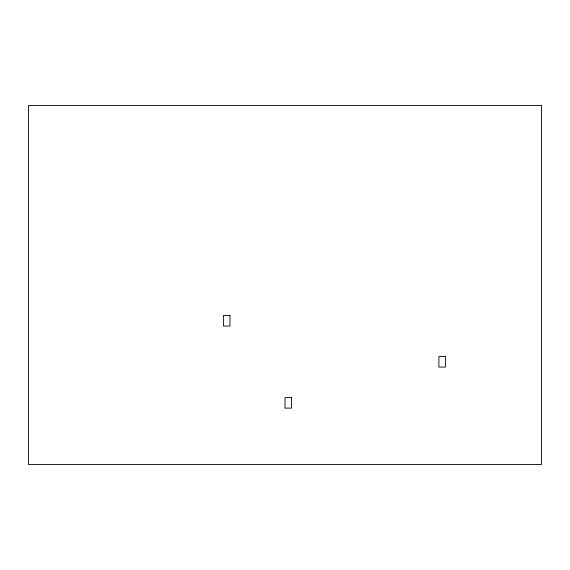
<?xml version="1.0" encoding="UTF-8"?>
<svg xmlns="http://www.w3.org/2000/svg" width="570" height="570" viewBox="0 0 570 570"><rect width="100%" height="100%" fill="white"/><g stroke="black" fill="none" stroke-linecap="round" stroke-linejoin="round"><path stroke-width="0.85" d="M541.5 105.45L28.5 105.45L28.5 464.55L541.5 464.55L541.5 105.45M229.952 315.495L223.44 315.495L223.44 326.04L229.952 326.04L229.952 315.495M445.412 356.535L438.9 356.535L438.9 367.08L445.412 367.08L445.412 356.535M291.512 397.575L285 397.575L285 408.12L291.512 408.12L291.512 397.575"/></g></svg>
